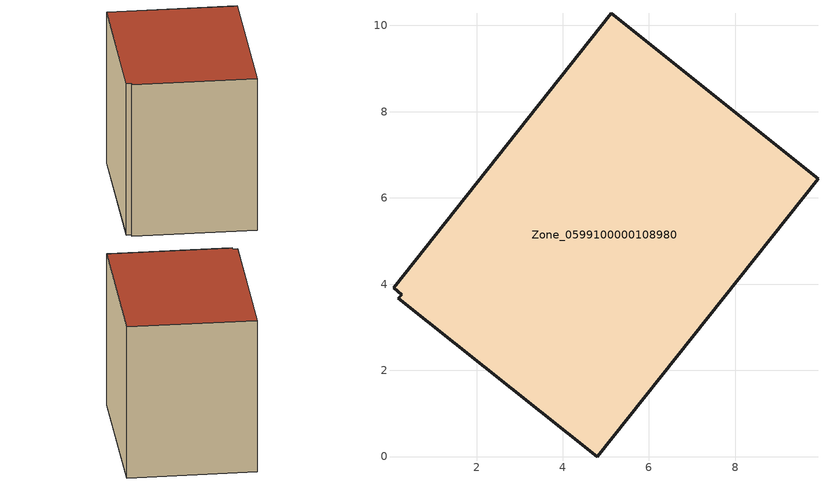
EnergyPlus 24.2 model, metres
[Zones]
Zone_0599100000108980
 floor ground (C_G): 0.26,3.76 0.07,3.91 5.12,10.28 9.92,6.45 4.8,0 0.19,3.67 z0.52
 wall outside (C_F): 4.8,0 9.92,6.45 5.12,10.28 0.07,3.91 0.26,3.76 0.19,3.67 4.8,0 z0.52:8.27
 roof outside (C_R): 0.07,3.91 0.26,3.76 0.19,3.67 4.8,0 9.92,6.45 5.12,10.28 z8.27
[BUILDING]
Pand.0599100000108980: North Axis=0; Terrain=City; Loads Convergence Tolerance Value=0.04; Temperature Convergence Tolerance Value=0.4; Solar Distribution=FullExterior; Maximum Number of Warmup Days=25; Minimum Number of Warmup Days=1
[Site:Location]
Rotterdam.The.Hague.AP_ZH_NLD Design_Conditions: Latitude=51.96; Longitude=4.45; Time Zone=1; Elevation=-4.5
[SITE:GROUNDTEMPERATURE:BUILDINGSURFACE]
18, 18, 18, 18, 18, 18, 18, 18, 18, 18, 18, 18
[MATERIAL] Thermal Absorptance=0.9; Solar Absorptance=0.7; Visible Absorptance=0.7
Name | Roughness | Thickness | Conductivity | Density | Specific Heat
G.TI.1965-1974 | MediumSmooth | 0.15 | 0.882353 | 540 | 1210
F.TI.1965-1974 | Rough | 0.3 | 0.697674 | 1920 | 840
R.TI.1965-1974 | MediumRough | 0.2 | 0.232558 | 1500 | 1000
[CONSTRUCTION]
C_G: G.TI.1965-1974
C_F: F.TI.1965-1974
C_R: R.TI.1965-1974
[ZONE]
Zone_0599100000108980: Type=1; Multiplier=1; Ceiling Height=Autocalculate; Volume=Autocalculate; Floor Area=autocalculate; Part of Total Floor Area=Yes
[ZONEINFILTRATION:DESIGNFLOWRATE]
Infil_Zone_0599100000108980: Zone or ZoneList or Space or SpaceList=Zone_0599100000108980; Schedule=AlwaysOn; Design Flow Rate Calculation Method=Flow/Area; Flow Rate per Floor Area=0.003; Constant Term Coefficient=1; Temperature Term Coefficient=0; Velocity Term Coefficient=0; Velocity Squared Term Coefficient=0
[HVACTEMPLATE:ZONE:IDEALLOADSAIRSYSTEM]
Zone_0599100000108980: Maximum Heating Supply Air Temperature=50; Minimum Cooling Supply Air Temperature=13; Maximum Heating Supply Air Humidity Ratio=0.0156; Minimum Cooling Supply Air Humidity Ratio=0.0077; Heating Limit=NoLimit; Cooling Limit=NoLimit; Dehumidification Control Type=ConstantSensibleHeatRatio; Cooling Sensible Heat Ratio=0.7; Dehumidification Setpoint=60; Humidification Control Type=None; Humidification Setpoint=30; Outdoor Air Method=None; Outdoor Air Flow Rate per Person=0.00944; Outdoor Air Flow Rate per Zone Floor Area=0; Outdoor Air Flow Rate per Zone=0; Demand Controlled Ventilation Type=None; Outdoor Air Economizer Type=NoEconomizer; Heat Recovery Type=None; Sensible Heat Recovery Effectiveness=0.7; Latent Heat Recovery Effectiveness=0.65
[ZONECONTROL:THERMOSTAT]
ThermostatControl_Zone_0599100000108980: Zone or ZoneList=Zone_0599100000108980; Control Type Schedule=DualSetpointControlType; Control 1=Thermostat_Zone_0599100000108980; Temperature Difference Between Cutout And Setpoint=0
[THERMOSTATSETPOINT:DUALSETPOINT]
Thermostat_Zone_0599100000108980: Heating Setpoint Temperature Schedule=HeatingSetpoint_Zone_0599100000108980; Cooling Setpoint Temperature Schedule=CoolingSetpoint_Zone_0599100000108980
[SCHEDULE:COMPACT]
HeatingSetpoint_Zone_0599100000108980: Through: 12/31, For: AllDays, Until: 24:00, 21
CoolingSetpoint_Zone_0599100000108980: Through: 12/31, For: AllDays, Until: 24:00, 24
DualSetpointControlType: Through: 12/31, For: AllDays, Until: 24:00, 4
AlwaysOn: Through: 12/31, For: AllDays, Until: 24:00, 1
